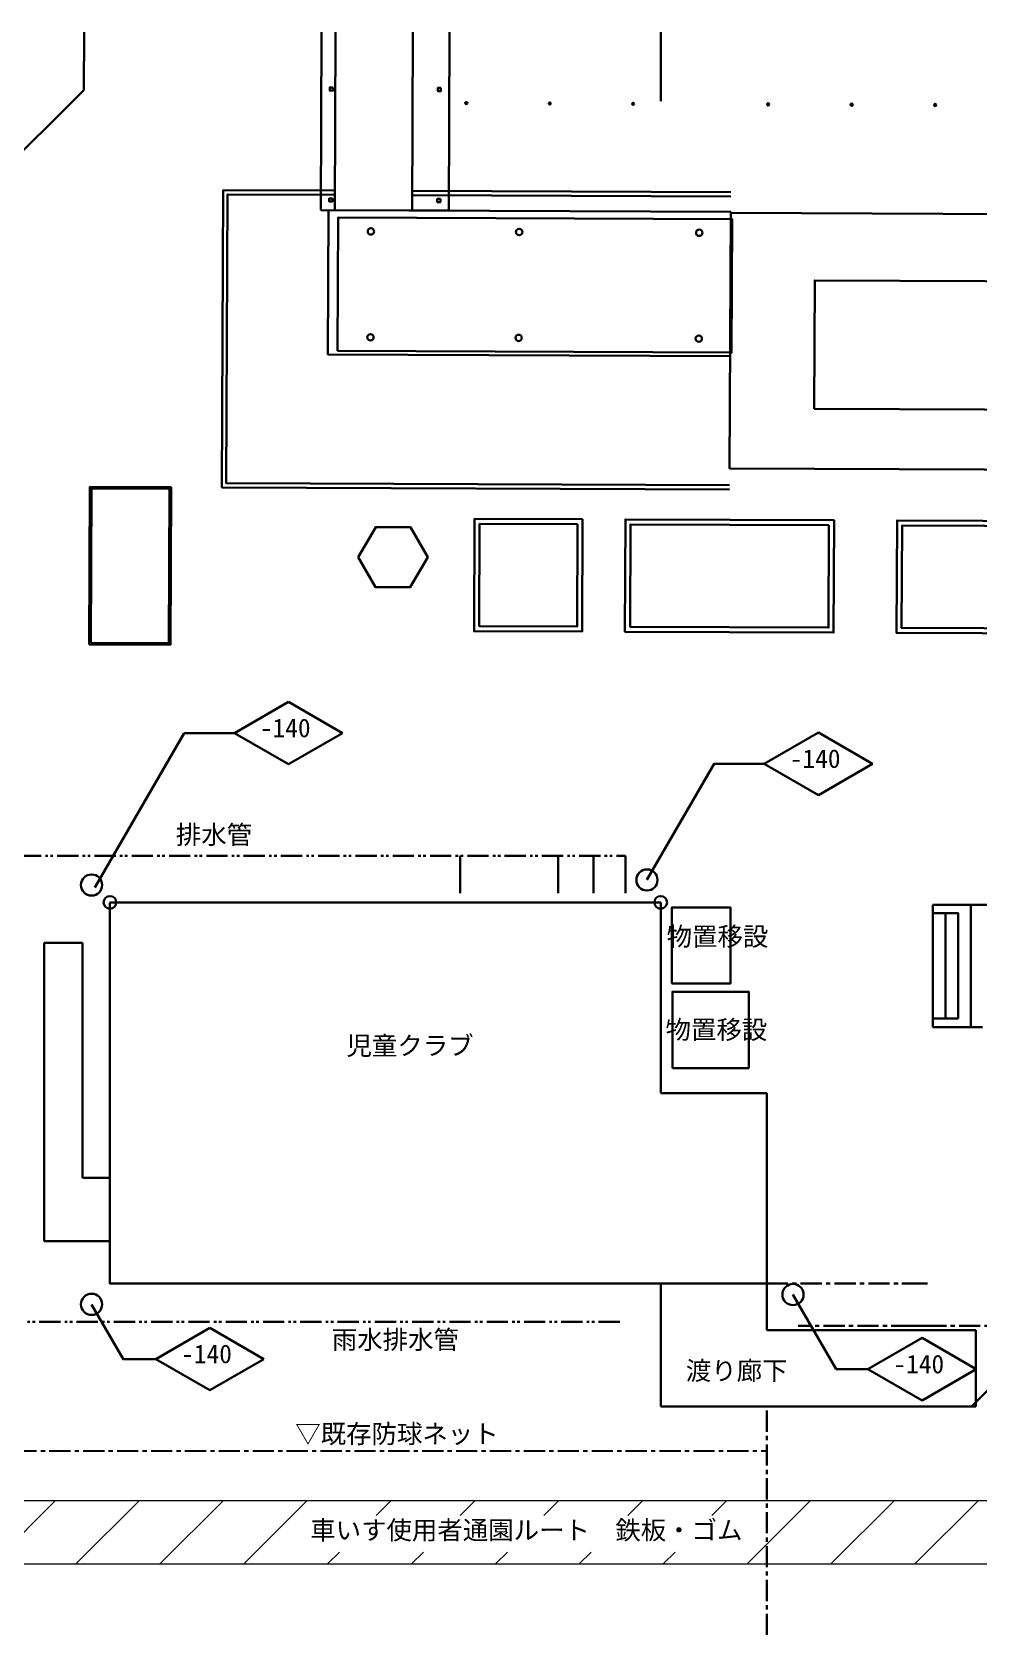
# Model space of a CAD drawing. Units: millimetres at full size. Extents: x -38393 to 40930, y -28590 to 28520.
# Drawn here: x -7115 to 15231, y -9331 to 28520 of the extents above; entities that cross this region are included whole.
import ezdxf
from ezdxf.enums import TextEntityAlignment as Align

# ---------------------------------------------------------------- set-up
doc = ezdxf.new("R2010")
doc.units = ezdxf.units.MM
doc.header["$LTSCALE"] = 100
doc.linetypes.add('CHAIN1', pattern=[8, 5, -1, 1, -1])
doc.linetypes.add('DOUBLE_CHAIN1', pattern=[8.8, 5, -1, 0.6, -0.6, 0.6, -1])
doc.layers.add('9-5', color=7, linetype='Continuous', lineweight=18)
doc.layers.add('F-0_図枠太線', color=134, linetype='Continuous', lineweight=30)
doc.styles.add('ＭＳ ゴシック', font='')
doc.styles.get('ＭＳ ゴシック').set_extended_font_data('MS Gothic')

msp = doc.modelspace()

# ---------------------------------------------------------------- linework, layer by layer
at = {"layer": '9-5', "color": 5, "linetype": 'CHAIN1', "lineweight": 25}
msp.add_line((-8308, -4986.8), (10222, -4986.8), dxfattribs=at)
at = {"layer": '9-5'}
for p, q in [((-13600.5, -6154.7), (22173.1, -6154.7)), ((-8059.7, -7654.7), (-6559.7, -6154.7)), ((-6079.8, -7654.7), (-4579.8, -6154.7)), ((-4099.9, -7654.7), (-2599.9, -6154.7)), ((-2120, -7654.7), (-620, -6154.7)), ((1004.8, -6509.9), (1359.9, -6154.7)), ((2984.7, -6509.9), (3339.8, -6154.7)), ((4964.6, -6509.9), (5319.7, -6154.7)), ((6944.4, -6509.9), (7299.6, -6154.7)), ((8924.3, -6509.9), (9279.5, -6154.7)), ((9759.4, -7654.7), (11259.4, -6154.7)), ((11739.3, -7654.7), (13239.3, -6154.7)), ((13719.2, -7654.7), (15219.2, -6154.7)), ((-140.1, -7654.7), (142.1, -7372.5)), ((1839.8, -7654.7), (2122, -7372.5)), ((3819.7, -7654.7), (4101.9, -7372.5)), ((5799.6, -7654.7), (6081.8, -7372.5)), ((7779.5, -7654.7), (8061.7, -7372.5)), ((-13600.5, -7654.7), (22173.1, -7654.7))]:
    msp.add_line(p, q, dxfattribs=at)
at = {"layer": 'F-0_図枠太線'}
for p, q in [((-5891.1, 27150.1), (-5885.5, 28520)), ((-302.6, 24316.9), (-285.4, 28520)), ((32.4, 24315.6), (49.6, 28520)), ((1852.4, 24308.1), (1869.6, 28520)), ((2722.4, 24304.6), (2739.6, 28520)), ((7722, 28520), (7722, 26891.3)), ((-5891.1, 27150.1), (-13384.7, 19695.7)), ((1853.9, 24668.1), (9373.8, 24637.5)), ((1854.3, 24768.1), (9374.2, 24737.5)), ((-302.6, 24316.9), (2722.4, 24304.6)), ((-1063.8, 12703.2), (-2340.7, 11966)), ((213.1, 11966), (-1063.8, 12703.2)), ((-3526.4, 11966), (-5631.2, 8320.4)), ((-2340.7, 11966), (-3526.4, 11966)), ((-2340.7, 11966), (-1063.8, 11228.7)), ((-1063.8, 11228.7), (213.1, 11966)), ((11442.4, 11977.7), (10165.5, 11240.4)), ((12719.3, 11240.4), (11442.4, 11977.7)), ((10165.5, 11240.4), (11442.4, 10503.2)), ((11442.4, 10503.2), (12719.3, 11240.4)), ((2988.3, 8188.5), (2988.3, 9068.3)), ((5299.1, 8188.5), (5299.1, 9068.3)), ((6135.5, 8188.5), (6135.5, 9068.3)), ((6887, 8188.5), (6887, 9068.3)), ((-5278, 7966.1), (7722, 7966.1)), ((7722, 7966.1), (7722, 3466.1)), ((14140.3, 7913.4), (14140.3, 5023.4)), ((15965.3, 7913.4), (14140.3, 7913.4)), ((14440.3, 7713.4), (14440.3, 5223.4)), ((15040.3, 7913.4), (15040.3, 5023.4)), ((-6828, 7016.1), (-6828, -33.9)), ((-5928, 7016.1), (-6828, 7016.1)), ((-5928, 7016.1), (-5928, 1466.1)), ((14140.3, 5223.4), (14740.3, 5223.4)), ((15315.3, 5023.4), (14140.3, 5023.4)), ((10222, 3466.1), (7722, 3466.1)), ((10222, 3466.1), (10222, -1033.9)), ((-5278, 1466.1), (-5928, 1466.1)), ((-5278, -33.9), (-6828, -33.9)), ((7722, -1033.9), (7722, -3933.9)), ((10222, -1033.9), (10222, -2133.9)), ((13410.1, -1033.9), (14013.8, -1033.9)), ((10842, -1293.1), (11860.5, -3057.2)), ((-5711.1, -1524.1), (-4958.4, -2827.7)), ((-2921.1, -2078.4), (-4198, -2815.7)), ((-1644.2, -2815.7), (-2921.1, -2078.4)), ((15160.9, -2133.9), (10222, -2133.9)), ((13410.1, -2033.9), (14013.8, -2033.9)), ((15160.9, -2133.9), (15160.9, -3933.9)), ((13888.4, -2318.5), (12611.5, -3055.7)), ((15165.3, -3055.7), (13888.4, -2318.5)), ((-4198, -2815.7), (-4958.4, -2815.7)), ((-4198, -2815.7), (-2921.1, -3552.9)), ((-2921.1, -3552.9), (-1644.2, -2815.7)), ((15057.2, -3933.9), (16222, -2769.1)), ((11863.1, -3055.7), (12611.5, -3055.7)), ((12611.5, -3055.7), (13888.4, -3792.9)), ((13888.4, -3792.9), (15165.3, -3055.7)), ((15160.9, -3933.9), (7722, -3933.9))]:
    msp.add_line(p, q, dxfattribs=at)
at = {"layer": 'F-0_図枠太線', "linetype": 'DOUBLE_CHAIN1'}
for p, q in [((-7402, 9068.3), (6887, 9068.3)), ((-7824.9, -1938.5), (6768.5, -1938.5))]:
    msp.add_line(p, q, dxfattribs=at)
at = {"layer": 'F-0_図枠太線', "linetype": 'CHAIN1'}
for p, q in [((10222, -1033.9), (14013.8, -1033.9)), ((24863.4, -2033.9), (10967, -2033.9)), ((10222, -9330.8), (10222, -3933.9))]:
    msp.add_line(p, q, dxfattribs=at)
at = {"layer": 'F-0_図枠太線'}
for points in [[(-15.8, 27210.8), (-90.8, 27211.1), (-91.1, 27136.1), (-16.1, 27135.8)], [(2534.2, 27200.4), (2459.2, 27200.7), (2458.9, 27125.7), (2533.9, 27125.4)], [(9372.3, 24277.5), (-117.6, 24316.2), (-131.5, 20906.2), (9358.4, 20867.5)], [(-26.5, 24590.8), (-101.5, 24591.1), (-101.8, 24516.1), (-26.8, 24515.8)], [(2523.5, 24580.4), (2448.5, 24580.7), (2448.2, 24505.7), (2523.2, 24505.4)], [(19382.1, 24206.7), (9372.2, 24247.5), (9347.6, 18217.5), (19357.5, 18176.7)], [(93.9, 20990.3), (9393.8, 20952.4), (9406.6, 24102.3), (106.7, 24140.3)], [(17385.7, 22629.8), (11355.7, 22654.4), (11343.4, 19624.4), (17373.3, 19599.8)], [(-5769.5, 14059.1), (-3849.5, 14051.3), (-3834.3, 17771.3), (-5754.3, 17779.1)], [(-5729.3, 14099), (-3889.3, 14091.5), (-3874.5, 17731.4), (-5714.4, 17739)], [(584, 16123.1), (996.9, 16831.6), (1816.9, 16828.2), (2224, 16116.4), (1811.1, 15408), (991.1, 15411.3)], [(5877.7, 17016.7), (3327.7, 17027.1), (3316.9, 14372.1), (5866.9, 14361.7)], [(5757.2, 16897.2), (3447.2, 16906.6), (3437.4, 14491.6), (5747.4, 14482.2)], [(11812.7, 16992.5), (6887.7, 17012.5), (6876.9, 14357.6), (11801.8, 14337.5)], [(11692.2, 16873), (7007.2, 16892.1), (6997.4, 14477.1), (11682.3, 14458)], [(19362.6, 16961.7), (13297.6, 16986.4), (13286.8, 14331.4), (19351.8, 14306.7)], [(19242.1, 16842.2), (13417.2, 16865.9), (13407.3, 14450.9), (19232.3, 14427.2)], [(7987.1, 6050.1), (9367.1, 6050.1), (9367.1, 7850.1), (7987.1, 7850.1)], [(7998.5, 4056.7), (9798.5, 4056.7), (9798.5, 5856.7), (7998.5, 5856.7)]]:
    msp.add_lwpolyline(points, close=True, dxfattribs=at)
for points in [[(34.3, 24775.6), (-2605.7, 24786.3), (-2634.3, 17766.4), (9345.6, 17717.5)], [(33.9, 24675.6), (-2506.1, 24685.9), (-2533.9, 17866), (9346, 17817.5)], [(10165.5, 11240.4), (8979.8, 11240.4), (7396.2, 8497.6)], [(-5278, 7966.1), (-5278, -1033.9), (10222, -1033.9)], [(14140.3, 7713.4), (14740.3, 7713.4), (14740.3, 5223.4)]]:
    msp.add_lwpolyline(points, dxfattribs=at)
for centre, radius in [((3132.8, 26842.9), 25), ((5102.7, 26834.9), 25), ((7072.7, 26826.9), 25), ((10257.7, 26813.9), 25), ((12227.7, 26805.9), 25), ((14197.7, 26797.8), 25), ((880.4, 23812.1), 75), ((4380.4, 23797.8), 75), ((8630.3, 23780.5), 75), ((870.2, 21312.1), 75), ((4370.2, 21297.9), 75), ((8620.1, 21280.5), 75), ((7396.2, 8497.6), 250), ((-5711.1, 8376.6), 250), ((-5278, 7966.1), 150), ((7722, 7966.1), 150), ((10842, -1293.1), 250), ((-5711.1, -1524.1), 250)]:
    msp.add_circle(centre, radius, dxfattribs=at)

# ---------------------------------------------------------------- texts
at = {"layer": '9-5', "style": 'ＭＳ ゴシック'}
msp.add_text('▽既存防球ネット', height=439.9, dxfattribs=at).set_placement((-903.3, -4934.1), align=Align.BOTTOM_LEFT)
at = {"layer": 'F-0_図枠太線', "color": 7, "style": 'ＭＳ ゴシック'}
for s, p in [('-140', (-1738.9, 11735.9)), ('-140', (10767.3, 11010.4)), ('排水管', (-3722.4, 9214.5)), ('物置移設', (7861.4, 6810.6)), ('物置移設', (7835.6, 4609.1)), ('児童クラブ', (304.9, 4233.1)), ('雨水排水管', (-41.6, -2709.4)), ('-140', (-3596.1, -3045.7)), ('渡り廊下', (8313.8, -3441.6)), ('-140', (13213.3, -3285.7))]:
    msp.add_text(s, height=439.9, dxfattribs=at).set_placement(p, align=Align.BOTTOM_LEFT)
at = {"layer": 'F-0_図枠太線', "color": 2, "style": 'ＭＳ ゴシック'}
msp.add_text('車いす使用者通園ルート\u3000鉄板・ゴム', height=439.9, dxfattribs=at).set_placement((-550.4, -7208.2), align=Align.BOTTOM_LEFT)

doc.saveas('drawing.dxf')
